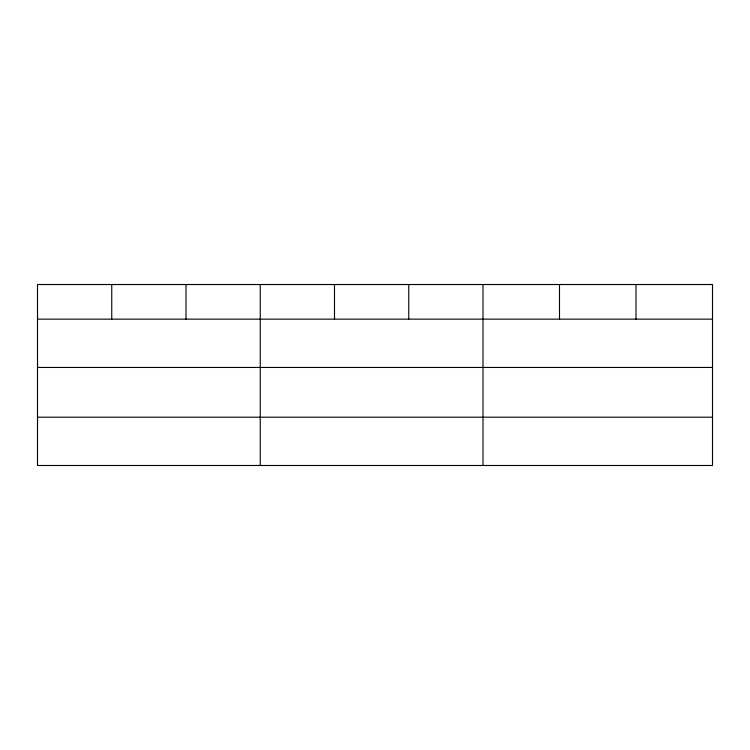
<?xml version="1.0" encoding="UTF-8"?>
<svg xmlns="http://www.w3.org/2000/svg" width="750" height="750" viewBox="0 0 750 750"><rect width="100%" height="100%" fill="white"/><g stroke="black" fill="none" stroke-linecap="round" stroke-linejoin="round"><path stroke-width="1.12" d="M712.5 367.444L712.5 284.513L37.5 284.513L37.5 465.487L712.5 465.487L712.5 367.444L37.5 367.444M37.5 319.144L712.5 319.144M37.5 417.197L712.5 417.197M636 284.513L636 319.144M559.5 284.513L559.5 319.144M483 284.513L483 465.487M408.75 284.513L408.75 319.144M334.5 284.513L334.5 319.144M260.25 284.513L260.25 465.487M186 284.513L186 319.144M111.75 284.513L111.75 319.144"/></g></svg>
